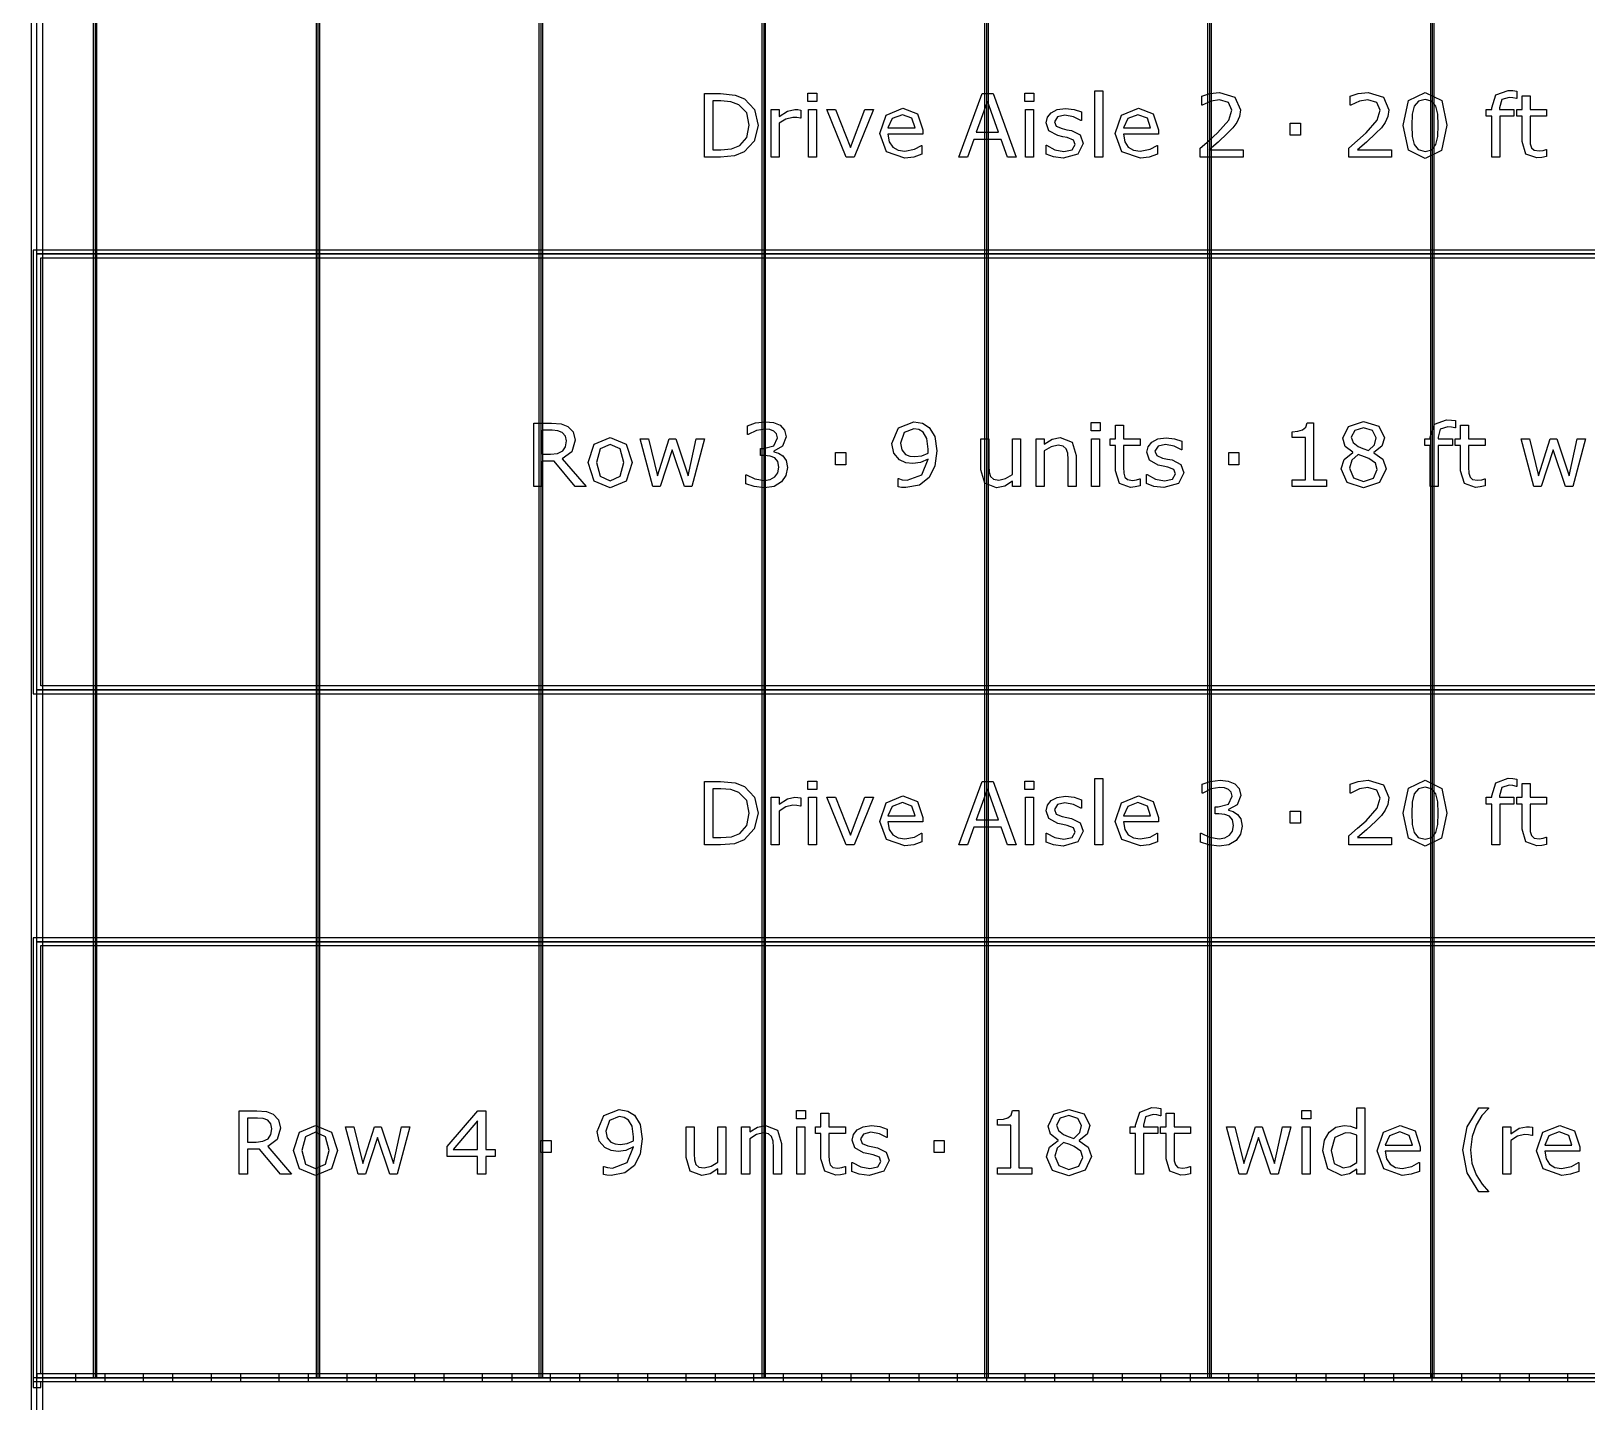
# Model space of a CAD drawing. Extents: x -3 to 198, y 3 to 612.
# Drawn here: x 11.48 to 53.96, y 531.65 to 569.09 of the extents above; entities that cross this region are included whole.
import ezdxf

# ---------------------------------------------------------------- set-up
doc = ezdxf.new("R2010")
doc.units = 0
doc.header["$MEASUREMENT"] = 0
doc.layers.add('Layer 1', color=7, linetype='Continuous')

msp = doc.modelspace()

# ---------------------------------------------------------------- linework, layer by layer
at = {"layer": 'Layer 1', "color": 7}
for points in [[(11.483006, 607.613322), (11.483006, 487.969096), (71.066891, 487.969096), (71.066891, 607.613322), (11.483006, 607.613322)], [(11.800298, 607.29603), (70.749597, 607.29603), (70.749597, 488.28639), (11.800298, 488.28639), (11.800298, 607.29603)], [(13.17644, 600.575518), (13.17644, 532.313104), (13.28186, 532.313104), (13.28186, 600.575518), (13.17644, 600.575518)], [(19.261849, 600.575518), (19.261849, 532.313104), (19.367269, 532.313104), (19.367269, 600.575518), (19.261849, 600.575518)], [(25.347258, 600.575518), (25.347258, 532.313104), (25.452678, 532.313104), (25.452678, 600.575518), (25.347258, 600.575518)], [(31.432667, 600.575518), (31.432667, 532.313104), (31.538087, 532.313104), (31.538087, 600.575518), (31.432667, 600.575518)], [(37.518076, 600.575518), (37.518076, 532.313104), (37.623496, 532.313104), (37.623496, 600.575518), (37.518076, 600.575518)], [(43.603485, 600.575518), (43.603485, 532.313104), (43.708905, 532.313104), (43.708905, 600.575518), (43.603485, 600.575518)], [(49.688894, 600.575518), (49.688894, 532.313104), (49.794314, 532.313104), (49.794314, 600.575518), (49.688894, 600.575518)], [(11.641652, 563.004732), (70.908244, 563.004732), (70.908244, 551.098497), (11.641652, 551.098497), (11.641652, 563.004732)], [(11.747589, 562.898796), (70.802308, 562.898796), (70.802308, 551.204433), (11.747589, 551.204433), (11.747589, 562.898796)], [(11.641652, 544.219339), (70.908244, 544.219339), (70.908244, 532.313104), (11.641652, 532.313104), (11.641652, 544.219339)], [(11.747589, 544.113403), (70.802308, 544.113403), (70.802308, 532.41904), (11.747589, 532.41904), (11.747589, 544.113403)], [(11.641652, 532.313104), (70.908244, 532.313104), (70.908244, 494.213152), (11.641652, 494.213152), (11.641652, 532.313104)]]:
    msp.add_lwpolyline(points, close=True, dxfattribs=at)
for points in [[(13.22915, 600.575518), (13.22915, 532.313104)], [(19.314559, 600.575518), (19.314559, 532.313104)], [(25.399968, 600.575518), (25.399968, 532.313104)], [(31.485377, 600.575518), (31.485377, 532.313104)], [(37.570786, 600.575518), (37.570786, 532.313104)], [(43.656195, 600.575518), (43.656195, 532.313104)], [(49.741604, 600.575518), (49.741604, 532.313104)], [(11.641652, 569.88389), (70.908244, 569.88389), (70.908244, 563.004732), (11.641652, 563.004732), (11.641652, 569.88389)], [(31.333125, 566.514463), (31.229644, 566.086582), (30.956404, 565.788926), (30.691305, 565.683119), (30.307607, 565.650562), (29.870426, 565.650562), (29.870426, 567.38185), (30.302958, 567.38185), (30.705257, 567.344642), (30.95873, 567.244648), (31.234296, 566.950482), (31.333125, 566.514463), (31.333125, 566.514463)], [(31.092442, 566.517955), (31.021518, 566.860958), (30.809902, 567.08071), (30.592473, 567.160939), (30.31691, 567.184196), (30.100645, 567.184196), (30.100645, 565.848232), (30.31691, 565.848232), (30.606427, 565.872653), (30.83432, 565.963344), (31.027331, 566.180773), (31.092442, 566.51796), (31.092442, 566.517955)], [(32.93884, 567.166752), (32.692344, 567.166752), (32.692344, 567.393481), (32.93884, 567.393481), (32.93884, 567.166752)], [(38.38385, 565.650562), (38.138515, 565.650562), (37.968759, 566.13309), (37.219967, 566.13309), (37.050211, 565.650562), (36.816505, 565.650562), (37.446699, 567.38185), (37.753655, 567.38185), (38.38385, 565.650562)], [(37.897832, 566.330752), (37.594363, 567.180698), (37.28973, 566.330752), (37.897832, 566.330752)], [(38.864052, 567.166747), (38.617556, 567.166747), (38.617556, 567.393476), (38.864052, 567.393476), (38.864052, 567.166747)], [(40.744168, 565.650562), (40.525575, 565.650562), (40.525575, 567.459751), (40.744168, 567.459751), (40.744168, 565.650562)], [(44.576486, 565.650562), (43.404465, 565.650562), (43.404465, 565.893571), (43.648639, 566.102859), (43.877693, 566.310985), (44.183488, 566.653988), (44.26604, 566.929551), (44.176511, 567.140003), (43.928853, 567.216743), (43.699796, 567.179537), (43.459115, 567.065589), (43.4475, 567.065589), (43.4475, 567.309762), (43.667255, 567.384176), (43.934679, 567.417894), (44.352096, 567.288831), (44.50325, 566.941179), (44.477664, 566.756307), (44.404412, 566.594689), (44.297441, 566.452839), (44.149777, 566.298195), (43.892817, 566.061002), (43.645157, 565.849386), (44.576494, 565.849386), (44.576486, 565.650562)], [(48.630885, 565.650562), (47.458864, 565.650562), (47.458864, 565.893571), (47.703037, 566.102859), (47.932092, 566.310985), (48.237886, 566.653988), (48.320439, 566.929551), (48.230909, 567.140003), (47.983252, 567.216743), (47.754197, 567.179537), (47.513514, 567.065589), (47.501898, 567.065589), (47.501898, 567.309762), (47.721653, 567.384176), (47.989078, 567.417894), (48.406494, 567.288831), (48.557648, 566.941179), (48.532063, 566.756307), (48.45881, 566.594689), (48.351839, 566.452839), (48.204176, 566.298195), (47.947215, 566.061002), (47.699555, 565.849386), (48.630893, 565.849386), (48.630885, 565.650562)], [(50.142418, 566.516788), (49.995916, 565.831947), (49.543619, 565.614518), (49.087833, 565.835434), (48.94482, 566.514463), (49.090158, 567.195814), (49.543619, 567.41673), (49.998242, 567.192327), (50.142418, 566.516788), (50.142418, 566.516788)], [(49.836624, 565.988913), (49.891271, 566.20983), (49.906378, 566.516788), (49.891271, 566.823744), (49.835462, 567.04466), (49.72384, 567.179537), (49.543619, 567.224884), (49.362234, 567.179537), (49.249451, 567.042335), (49.194804, 566.817931), (49.18086, 566.514463), (49.193639, 566.210991), (49.248286, 565.992401), (49.356419, 565.854037), (49.543617, 565.806367), (49.725001, 565.851711), (49.836621, 565.988913), (49.836624, 565.988913)], [(52.05044, 567.248138), (52.038825, 567.248138), (51.944646, 567.269066), (51.842327, 567.280682), (51.637688, 567.217896), (51.574902, 566.99349), (51.574902, 566.949307), (51.969062, 566.949307), (51.969062, 566.765599), (51.581877, 566.765599), (51.581877, 565.650562), (51.363286, 565.650562), (51.363286, 566.76561), (51.21562, 566.76561), (51.21562, 566.949318), (51.363286, 566.949318), (51.363286, 566.992339), (51.478396, 567.346968), (51.810931, 567.47138), (51.942321, 567.464395), (52.050453, 567.448123), (52.05044, 567.248138)], [(52.863181, 565.66219), (52.728304, 565.635446), (52.599243, 565.624995), (52.296936, 565.731966), (52.193455, 566.074966), (52.193455, 566.765623), (52.045789, 566.765623), (52.045789, 566.949331), (52.193455, 566.949331), (52.193455, 567.322565), (52.412046, 567.322565), (52.412046, 566.949331), (52.863181, 566.949331), (52.863181, 566.765623), (52.412046, 566.765623), (52.412046, 566.173799), (52.416702, 566.013342), (52.449256, 565.906374), (52.519019, 565.837773), (52.656221, 565.816844), (52.767841, 565.831952), (52.851558, 565.858694), (52.863173, 565.858694), (52.863181, 565.66219)], [(32.498169, 566.710966), (32.486554, 566.710966), (32.391209, 566.727238), (32.283076, 566.733058), (32.08774, 566.687711), (31.906355, 566.572602), (31.906355, 565.650562), (31.687764, 565.650562), (31.687764, 566.949318), (31.906355, 566.949318), (31.906355, 566.757469), (32.135412, 566.905135), (32.338887, 566.949318), (32.42144, 566.945825), (32.49818, 566.935374), (32.498169, 566.710966)], [(32.924886, 565.650562), (32.706295, 565.650562), (32.706295, 566.949318), (32.924886, 566.949318), (32.924886, 565.650562)], [(34.480605, 566.949318), (33.955056, 565.650562), (33.735301, 565.650562), (33.213242, 566.949318), (33.450435, 566.949318), (33.852736, 565.915661), (34.251547, 566.949318), (34.480605, 566.949318)], [(35.832846, 566.277267), (34.875929, 566.277267), (34.911973, 566.067979), (35.010803, 565.922638), (35.153818, 565.838921), (35.337528, 565.811018), (35.603789, 565.86334), (35.795638, 565.967985), (35.807253, 565.967985), (35.807253, 565.729627), (35.581685, 565.651724), (35.339841, 565.620331), (34.83522, 565.794739), (34.653835, 566.292382), (34.827081, 566.798164), (35.285191, 566.985362), (35.689818, 566.831883), (35.832833, 566.395863), (35.832846, 566.277267)], [(35.620068, 566.444697), (35.532865, 566.71096), (35.273578, 566.805141), (34.993361, 566.70166), (34.875929, 566.444697), (35.620068, 566.444697)], [(38.8501, 565.650562), (38.631507, 565.650562), (38.631507, 566.949318), (38.8501, 566.949318), (38.8501, 565.650562)], [(40.21048, 566.024958), (40.062814, 565.733115), (39.661677, 565.619169), (39.396575, 565.652888), (39.195426, 565.728463), (39.195426, 565.973798), (39.207041, 565.973798), (39.437258, 565.849386), (39.680267, 565.804041), (39.905834, 565.85055), (39.987225, 565.997052), (39.94304, 566.113323), (39.773283, 566.180763), (39.651199, 566.205184), (39.515161, 566.235415), (39.272153, 566.367966), (39.201226, 566.58423), (39.233783, 566.735384), (39.334938, 566.862119), (39.500046, 566.948162), (39.725613, 566.980716), (39.960481, 566.951649), (40.159307, 566.883048), (40.159307, 566.649342), (40.147692, 566.649342), (39.944217, 566.752825), (39.709347, 566.795844), (39.507036, 566.749336), (39.424481, 566.613298), (39.474479, 566.492375), (39.632607, 566.4261), (39.767484, 566.398194), (39.893057, 566.372609), (40.127925, 566.252851), (40.21048, 566.024958), (40.21048, 566.024958)], [(42.26384, 566.277267), (41.306923, 566.277267), (41.342967, 566.067979), (41.441799, 565.922638), (41.584812, 565.838921), (41.768522, 565.811018), (42.034785, 565.86334), (42.226632, 565.967985), (42.238247, 565.967985), (42.238247, 565.729627), (42.012679, 565.651724), (41.770835, 565.620331), (41.266214, 565.794739), (41.084829, 566.292382), (41.258076, 566.798164), (41.716185, 566.985362), (42.120812, 566.831883), (42.263827, 566.395863), (42.26384, 566.277267)], [(42.051063, 566.444697), (41.963859, 566.71096), (41.704573, 566.805141), (41.424358, 566.70166), (41.306923, 566.444697), (42.051063, 566.444697)], [(46.140344, 566.244712), (45.862452, 566.244712), (45.862452, 566.573761), (46.140344, 566.573761), (46.140344, 566.244712)], [(11.535715, 563.110668), (11.535715, 550.992561), (71.01418, 550.992561), (71.01418, 563.110668), (11.535715, 563.110668)], [(26.63865, 556.65474), (26.339832, 556.65474), (25.760798, 557.343069), (25.4364, 557.343069), (25.4364, 556.65474), (25.206182, 556.65474), (25.206182, 558.386028), (25.691035, 558.386028), (25.952647, 558.3651), (26.141007, 558.293009), (26.28751, 558.143019), (26.340995, 557.915126), (26.246815, 557.601193), (25.987528, 557.41167), (26.63865, 556.65474)], [(26.100312, 557.898849), (26.073569, 558.030236), (25.987528, 558.127904), (25.868931, 558.174412), (25.707313, 558.188356), (25.4364, 558.188356), (25.4364, 557.534907), (25.668944, 557.534907), (25.859629, 557.553507), (25.997993, 557.625596), (26.074732, 557.737218), (26.100312, 557.898836), (26.100312, 557.898849)], [(32.009246, 557.488409), (32.101101, 557.362836), (32.137145, 557.167499), (32.094124, 556.95007), (31.973202, 556.777988), (31.767401, 556.657066), (31.509277, 556.618696), (31.225575, 556.653578), (30.996518, 556.727992), (30.996518, 556.970999), (31.013954, 556.970999), (31.246498, 556.862866), (31.50462, 556.819845), (31.660425, 556.844266), (31.794137, 556.916354), (31.873203, 557.029138), (31.899944, 557.184943), (31.869716, 557.33842), (31.788325, 557.434926), (31.661589, 557.483761), (31.501133, 557.497704), (31.396488, 557.497704), (31.396488, 557.690715), (31.477879, 557.690715), (31.759257, 557.763965), (31.865064, 557.980232), (31.83832, 558.089526), (31.763906, 558.16743), (31.656938, 558.209287), (31.527874, 558.220902), (31.293007, 558.181371), (31.058136, 558.069748), (31.046521, 558.069748), (31.046521, 558.312757), (31.266276, 558.387171), (31.5337, 558.422054), (31.756942, 558.398797), (31.93135, 558.324383), (32.058085, 558.189507), (32.101107, 558.004635), (31.998787, 557.752326), (31.759268, 557.617449), (31.759268, 557.601177), (31.887165, 557.561643), (32.009251, 557.488393), (32.009246, 557.488409)], [(36.213637, 557.624447), (36.161313, 557.212846), (36.005508, 556.897749), (35.740409, 556.69311), (35.366013, 556.621022), (35.252068, 556.628007), (35.156725, 556.647771), (35.156725, 556.869851), (35.168341, 556.869851), (35.263683, 556.836133), (35.400885, 556.821025), (35.803186, 556.974504), (35.972943, 557.400057), (35.769465, 557.30704), (35.561339, 557.279135), (35.367167, 557.300063), (35.19392, 557.381454), (35.03928, 557.561675), (34.98812, 557.823287), (35.162528, 558.254658), (35.588083, 558.420924), (35.820625, 558.381393), (36.007823, 558.265122), (36.160141, 558.0163), (36.213626, 557.624463), (36.213637, 557.624447)], [(35.978766, 557.674443), (35.941561, 557.96396), (35.839241, 558.133717), (35.721806, 558.208131), (35.585768, 558.231387), (35.320669, 558.126745), (35.224162, 557.832576), (35.255555, 557.652355), (35.361362, 557.530269), (35.476471, 557.481435), (35.615999, 557.46982), (35.799707, 557.494241), (35.974115, 557.565167), (35.976496, 557.612837), (35.978877, 557.674461), (35.978766, 557.674443)], [(40.671498, 558.170925), (40.425002, 558.170925), (40.425002, 558.397654), (40.671498, 558.397654), (40.671498, 558.170925)], [(41.764453, 556.666355), (41.629577, 556.639611), (41.500516, 556.62916), (41.198208, 556.736131), (41.094727, 557.079131), (41.094727, 557.769788), (40.947061, 557.769788), (40.947061, 557.953496), (41.094727, 557.953496), (41.094727, 558.32673), (41.313318, 558.32673), (41.313318, 557.953496), (41.764453, 557.953496), (41.764453, 557.769788), (41.313318, 557.769788), (41.313318, 557.177963), (41.317974, 557.017507), (41.350529, 556.910539), (41.420294, 556.841938), (41.557494, 556.821009), (41.669116, 556.836117), (41.75283, 556.862858), (41.764445, 556.862858), (41.764453, 556.666355)], [(46.854834, 556.65474), (45.917681, 556.65474), (45.917681, 556.831474), (46.278125, 556.831474), (46.278125, 557.991866), (45.917681, 557.991866), (45.917681, 558.149996), (46.074648, 558.161612), (46.201386, 558.197656), (46.285102, 558.270908), (46.321146, 558.391831), (46.501367, 558.391831), (46.501367, 556.831463), (46.854834, 556.831463), (46.854834, 556.65474)], [(48.480313, 557.137268), (48.304744, 556.764037), (47.865234, 556.615209), (47.416425, 556.760547), (47.250158, 557.132617), (47.333872, 557.393067), (47.569904, 557.5791), (47.569904, 557.586085), (47.362942, 557.748865), (47.296667, 557.969781), (47.45712, 558.295342), (47.865234, 558.425568), (48.279164, 558.301158), (48.433805, 557.984897), (48.360552, 557.753516), (48.145451, 557.576783), (48.145451, 557.569798), (48.394271, 557.397716), (48.480313, 557.137265), (48.480313, 557.137268)], [(48.20475, 557.982563), (48.108243, 558.180228), (47.864073, 558.254642), (47.62339, 558.184876), (47.530373, 557.996517), (47.576881, 557.851176), (47.719896, 557.743044), (47.843144, 557.688397), (48.001272, 557.632586), (48.160564, 557.791878), (48.20475, 557.982563), (48.20475, 557.982563)], [(50.373219, 558.252316), (50.361578, 558.252316), (50.267397, 558.273244), (50.16508, 558.28486), (49.960441, 558.222074), (49.897652, 557.997668), (49.897652, 557.953485), (50.291815, 557.953485), (50.291815, 557.769777), (49.904629, 557.769777), (49.904629, 556.65474), (49.686039, 556.65474), (49.686039, 557.769788), (49.538373, 557.769788), (49.538373, 557.953496), (49.686039, 557.953496), (49.686039, 557.996517), (49.801148, 558.351146), (50.133684, 558.475558), (50.265074, 558.468573), (50.373206, 558.452301), (50.373219, 558.252316)], [(51.185957, 556.666368), (51.051083, 556.639624), (50.922023, 556.629173), (50.619715, 556.736144), (50.516232, 557.079144), (50.516232, 557.769801), (50.368568, 557.769801), (50.368568, 557.953509), (50.516232, 557.953509), (50.516232, 558.326743), (50.734825, 558.326743), (50.734825, 557.953509), (51.185957, 557.953509), (51.185957, 557.769801), (50.734825, 557.769801), (50.734825, 557.177977), (50.739481, 557.01752), (50.772038, 556.910552), (50.841801, 556.841951), (50.979003, 556.821022), (51.090623, 556.83613), (51.174339, 556.862872), (51.185955, 556.862872), (51.185957, 556.666368)], [(27.893224, 557.303537), (27.730444, 556.802406), (27.294425, 556.618696), (26.856079, 556.802406), (26.694461, 557.303537), (26.856079, 557.804668), (27.294425, 557.98954), (27.730444, 557.804668), (27.893224, 557.303537), (27.893224, 557.303537)], [(27.667656, 557.303537), (27.568826, 557.677933), (27.294425, 557.801181), (27.017697, 557.677933), (26.920029, 557.303537), (27.018859, 556.932629), (27.294425, 556.807055), (27.567662, 556.931467), (27.667656, 557.303537), (27.667656, 557.303537)], [(29.865192, 557.953496), (29.526844, 556.65474), (29.32453, 556.65474), (28.99083, 557.65584), (28.659456, 556.65474), (28.458304, 556.65474), (28.116465, 557.953496), (28.344359, 557.953496), (28.582716, 556.947745), (28.907114, 557.953496), (29.087334, 557.953496), (29.419873, 556.947745), (29.64544, 557.953496), (29.865192, 557.953496)], [(38.499538, 556.65474), (38.280948, 556.65474), (38.280948, 556.798917), (38.069334, 556.665204), (37.846093, 556.618696), (37.527508, 556.743105), (37.41356, 557.110527), (37.41356, 557.953496), (37.632151, 557.953496), (37.632151, 557.214008), (37.641464, 557.044251), (37.680995, 556.92449), (37.762386, 556.850076), (37.907727, 556.826819), (38.092599, 556.871002), (38.280959, 556.983786), (38.280959, 557.953493), (38.499549, 557.953493), (38.499538, 556.65474)], [(40.015723, 556.65474), (39.797133, 556.65474), (39.797133, 557.394228), (39.786682, 557.561659), (39.748312, 557.684907), (39.664595, 557.756998), (39.522744, 557.781419), (39.335547, 557.737236), (39.148349, 557.624453), (39.148349, 556.65474), (38.929758, 556.65474), (38.929758, 557.953496), (39.148349, 557.953496), (39.148349, 557.809319), (39.359965, 557.94187), (39.584368, 557.98954), (39.905279, 557.862805), (40.015737, 557.497712), (40.015723, 556.65474)], [(40.657544, 556.65474), (40.438953, 556.65474), (40.438953, 557.953496), (40.657544, 557.953496), (40.657544, 556.65474)], [(42.956238, 557.029122), (42.808574, 556.737279), (42.407435, 556.623334), (42.142336, 556.657052), (41.941187, 556.732628), (41.941187, 556.977963), (41.952802, 556.977963), (42.183021, 556.85355), (42.42603, 556.808206), (42.651595, 556.854714), (42.732986, 557.001217), (42.688803, 557.117488), (42.519046, 557.184927), (42.39696, 557.209348), (42.260922, 557.23958), (42.017916, 557.37213), (41.946989, 557.588395), (41.979546, 557.739549), (42.080701, 557.866284), (42.245806, 557.952326), (42.471374, 557.984881), (42.706244, 557.955814), (42.905068, 557.887213), (42.905068, 557.653506), (42.893452, 557.653506), (42.689975, 557.75699), (42.455107, 557.800009), (42.252794, 557.7535), (42.170241, 557.617462), (42.220237, 557.49654), (42.378368, 557.430265), (42.513244, 557.402359), (42.638818, 557.376774), (42.873685, 557.257016), (42.956238, 557.029122), (42.956238, 557.029122)], [(53.920671, 557.953496), (53.58232, 556.65474), (53.380007, 556.65474), (53.046307, 557.65584), (52.714932, 556.65474), (52.513783, 556.65474), (52.171944, 557.953496), (52.399835, 557.953496), (52.638193, 556.947745), (52.962592, 557.953496), (53.142813, 557.953496), (53.475352, 556.947745), (53.700919, 557.953496), (53.920671, 557.953496)], [(33.725419, 557.24889), (33.44753, 557.24889), (33.44753, 557.577939), (33.725419, 557.577939), (33.725419, 557.24889)], [(44.46312, 557.248877), (44.185231, 557.248877), (44.185231, 557.577926), (44.46312, 557.577926), (44.46312, 557.248877)], [(48.240794, 557.115175), (48.193121, 557.286096), (48.009411, 557.416321), (47.889653, 557.463991), (47.716406, 557.525615), (47.547814, 557.370974), (47.485026, 557.150058), (47.593158, 556.890772), (47.86756, 556.788452), (48.138474, 556.875656), (48.240794, 557.115175), (48.240794, 557.115175)], [(11.641652, 551.098497), (70.908244, 551.098497), (70.908244, 544.219339), (11.641652, 544.219339), (11.641652, 551.098497)], [(31.333125, 547.72907), (31.229644, 547.301189), (30.956404, 547.003533), (30.691305, 546.897726), (30.307607, 546.865169), (29.870426, 546.865169), (29.870426, 548.596457), (30.302958, 548.596457), (30.705257, 548.559249), (30.95873, 548.459255), (31.234296, 548.165089), (31.333125, 547.72907), (31.333125, 547.72907)], [(32.93884, 548.381359), (32.692344, 548.381359), (32.692344, 548.608088), (32.93884, 548.608088), (32.93884, 548.381359)], [(38.38385, 546.865169), (38.138515, 546.865169), (37.968759, 547.347697), (37.219967, 547.347697), (37.050211, 546.865169), (36.816505, 546.865169), (37.446699, 548.596457), (37.753655, 548.596457), (38.38385, 546.865169)], [(38.864052, 548.381354), (38.617556, 548.381354), (38.617556, 548.608083), (38.864052, 548.608083), (38.864052, 548.381354)], [(40.744168, 546.865169), (40.525575, 546.865169), (40.525575, 548.674358), (40.744168, 548.674358), (40.744168, 546.865169)], [(44.424171, 547.698838), (44.516026, 547.573265), (44.55207, 547.377928), (44.509049, 547.160499), (44.388127, 546.988417), (44.182326, 546.867495), (43.924202, 546.829125), (43.640497, 546.864007), (43.411442, 546.938421), (43.411442, 547.181428), (43.428879, 547.181428), (43.661423, 547.073295), (43.919545, 547.030274), (44.07535, 547.054695), (44.209062, 547.126783), (44.288128, 547.239567), (44.314869, 547.395372), (44.284638, 547.548849), (44.203249, 547.645355), (44.076512, 547.69419), (43.916058, 547.708133), (43.811413, 547.708133), (43.811413, 547.901144), (43.892804, 547.901144), (44.17418, 547.974394), (44.279989, 548.190661), (44.253245, 548.299955), (44.178831, 548.377859), (44.07186, 548.419716), (43.942799, 548.431331), (43.707932, 548.3918), (43.473061, 548.280177), (43.461446, 548.280177), (43.461446, 548.523186), (43.681198, 548.5976), (43.948623, 548.632483), (44.171865, 548.609226), (44.346272, 548.534812), (44.47301, 548.399936), (44.516032, 548.215064), (44.413712, 547.962755), (44.17419, 547.827878), (44.17419, 547.811606), (44.30209, 547.772072), (44.424176, 547.698822), (44.424171, 547.698838)], [(48.630885, 546.865169), (47.458864, 546.865169), (47.458864, 547.108178), (47.703037, 547.317466), (47.932092, 547.525592), (48.237886, 547.868595), (48.320439, 548.144158), (48.230909, 548.35461), (47.983252, 548.43135), (47.754197, 548.394144), (47.513514, 548.280196), (47.501898, 548.280196), (47.501898, 548.524369), (47.721653, 548.598783), (47.989078, 548.632501), (48.406494, 548.503438), (48.557648, 548.155786), (48.532063, 547.970914), (48.45881, 547.809296), (48.351839, 547.667446), (48.204176, 547.512802), (47.947215, 547.275609), (47.699555, 547.063993), (48.630893, 547.063993), (48.630885, 546.865169)], [(50.142418, 547.731395), (49.995916, 547.046554), (49.543619, 546.829125), (49.087833, 547.050041), (48.94482, 547.72907), (49.090158, 548.410421), (49.543619, 548.631337), (49.998242, 548.406934), (50.142418, 547.731395), (50.142418, 547.731395)], [(49.836624, 547.20352), (49.891271, 547.424437), (49.906378, 547.731395), (49.891271, 548.038351), (49.835462, 548.259267), (49.72384, 548.394144), (49.543619, 548.439491), (49.362234, 548.394144), (49.249451, 548.256942), (49.194804, 548.032538), (49.18086, 547.72907), (49.193639, 547.425598), (49.248286, 547.207008), (49.356419, 547.068644), (49.543617, 547.020974), (49.725001, 547.066318), (49.836621, 547.20352), (49.836624, 547.20352)], [(52.05044, 548.462745), (52.038825, 548.462745), (51.944646, 548.483673), (51.842327, 548.495289), (51.637688, 548.432503), (51.574902, 548.208097), (51.574902, 548.163914), (51.969062, 548.163914), (51.969062, 547.980206), (51.581877, 547.980206), (51.581877, 546.865169), (51.363286, 546.865169), (51.363286, 547.980217), (51.21562, 547.980217), (51.21562, 548.163925), (51.363286, 548.163925), (51.363286, 548.206946), (51.478396, 548.561575), (51.810931, 548.685987), (51.942321, 548.679002), (52.050453, 548.66273), (52.05044, 548.462745)], [(52.863181, 546.876797), (52.728304, 546.850053), (52.599243, 546.839576), (52.296936, 546.946547), (52.193455, 547.289547), (52.193455, 547.980204), (52.045789, 547.980204), (52.045789, 548.163912), (52.193455, 548.163912), (52.193455, 548.537146), (52.412046, 548.537146), (52.412046, 548.163912), (52.863181, 548.163912), (52.863181, 547.980204), (52.412046, 547.980204), (52.412046, 547.388379), (52.416702, 547.227923), (52.449256, 547.120955), (52.519019, 547.052354), (52.656221, 547.031425), (52.767841, 547.046533), (52.851558, 547.073274), (52.863173, 547.073274), (52.863181, 546.876797)], [(31.092442, 547.732562), (31.021518, 548.075565), (30.809902, 548.295317), (30.592473, 548.375546), (30.31691, 548.398803), (30.100645, 548.398803), (30.100645, 547.062839), (30.31691, 547.062839), (30.606427, 547.08726), (30.83432, 547.177951), (31.027331, 547.39538), (31.092442, 547.732567), (31.092442, 547.732562)], [(32.498169, 547.925573), (32.486554, 547.925573), (32.391209, 547.941845), (32.283076, 547.947665), (32.08774, 547.902318), (31.906355, 547.787209), (31.906355, 546.865169), (31.687764, 546.865169), (31.687764, 548.163925), (31.906355, 548.163925), (31.906355, 547.972076), (32.135412, 548.119742), (32.338887, 548.163925), (32.42144, 548.160432), (32.49818, 548.149981), (32.498169, 547.925573)], [(32.924886, 546.865169), (32.706295, 546.865169), (32.706295, 548.163925), (32.924886, 548.163925), (32.924886, 546.865169)], [(34.480605, 548.163925), (33.955056, 546.865169), (33.735301, 546.865169), (33.213242, 548.163925), (33.450435, 548.163925), (33.852736, 547.130268), (34.251547, 548.163925), (34.480605, 548.163925)], [(35.832846, 547.491874), (34.875929, 547.491874), (34.911973, 547.282586), (35.010803, 547.137245), (35.153818, 547.053528), (35.337528, 547.025625), (35.603789, 547.077947), (35.795638, 547.182592), (35.807253, 547.182592), (35.807253, 546.944234), (35.581685, 546.866331), (35.339841, 546.834938), (34.83522, 547.009346), (34.653835, 547.506989), (34.827081, 548.012771), (35.285191, 548.199969), (35.689818, 548.04649), (35.832833, 547.61047), (35.832846, 547.491874)], [(35.620068, 547.659304), (35.532865, 547.925567), (35.273578, 548.019748), (34.993361, 547.916267), (34.875929, 547.659304), (35.620068, 547.659304)], [(37.897832, 547.545359), (37.594363, 548.395305), (37.28973, 547.545359), (37.897832, 547.545359)], [(38.8501, 546.865169), (38.631507, 546.865169), (38.631507, 548.163925), (38.8501, 548.163925), (38.8501, 546.865169)], [(40.21048, 547.239565), (40.062814, 546.947722), (39.661677, 546.833776), (39.396575, 546.867495), (39.195426, 546.94307), (39.195426, 547.188405), (39.207041, 547.188405), (39.437258, 547.063993), (39.680267, 547.018648), (39.905834, 547.065157), (39.987225, 547.211659), (39.94304, 547.32793), (39.773283, 547.39537), (39.651199, 547.419791), (39.515161, 547.450022), (39.272153, 547.582573), (39.201226, 547.798837), (39.233783, 547.949991), (39.334938, 548.076726), (39.500046, 548.162769), (39.725613, 548.195323), (39.960481, 548.166256), (40.159307, 548.097655), (40.159307, 547.863949), (40.147692, 547.863949), (39.944217, 547.967432), (39.709347, 548.010451), (39.507036, 547.963943), (39.424481, 547.827905), (39.474479, 547.706982), (39.632607, 547.640707), (39.767484, 547.612801), (39.893057, 547.587216), (40.127925, 547.467458), (40.21048, 547.239565), (40.21048, 547.239565)], [(42.26384, 547.491874), (41.306923, 547.491874), (41.342967, 547.282586), (41.441799, 547.137245), (41.584812, 547.053528), (41.768522, 547.025625), (42.034785, 547.077947), (42.226632, 547.182592), (42.238247, 547.182592), (42.238247, 546.944234), (42.012679, 546.866331), (41.770835, 546.834938), (41.266214, 547.009346), (41.084829, 547.506989), (41.258076, 548.012771), (41.716185, 548.199969), (42.120812, 548.04649), (42.263827, 547.61047), (42.26384, 547.491874)], [(42.051063, 547.659304), (41.963859, 547.925567), (41.704573, 548.019748), (41.424358, 547.916267), (41.306923, 547.659304), (42.051063, 547.659304)], [(46.140344, 547.459319), (45.862452, 547.459319), (45.862452, 547.788368), (46.140344, 547.788368), (46.140344, 547.459319)], [(11.535715, 544.325275), (11.535715, 532.207168), (71.01418, 532.207168), (71.01418, 544.325275), (11.535715, 544.325275)], [(18.593222, 537.869347), (18.294403, 537.869347), (17.715369, 538.557676), (17.390971, 538.557676), (17.390971, 537.869347), (17.160753, 537.869347), (17.160753, 539.600635), (17.645606, 539.600635), (17.907218, 539.579707), (18.095578, 539.507616), (18.242081, 539.357626), (18.295566, 539.129733), (18.201386, 538.8158), (17.942099, 538.626277), (18.593222, 537.869347)], [(24.155666, 538.356526), (23.898705, 538.356526), (23.898705, 537.869347), (23.675463, 537.869347), (23.675463, 538.356526), (22.846445, 538.356526), (22.846445, 538.623951), (23.684765, 539.600635), (23.898705, 539.600635), (23.898705, 538.54256), (24.155666, 538.54256), (24.155666, 538.356526)], [(28.168207, 538.839054), (28.115883, 538.427453), (27.960081, 538.112356), (27.694979, 537.907717), (27.320584, 537.835629), (27.206639, 537.842614), (27.111296, 537.862378), (27.111296, 538.084458), (27.122911, 538.084458), (27.218254, 538.05074), (27.355456, 538.035632), (27.757757, 538.189111), (27.927514, 538.614664), (27.724039, 538.521647), (27.51591, 538.493742), (27.321738, 538.51467), (27.148491, 538.596061), (26.99385, 538.776282), (26.942691, 539.037894), (27.117098, 539.469265), (27.542654, 539.635531), (27.775196, 539.596), (27.962394, 539.479729), (28.114711, 539.230907), (28.168197, 538.83907), (28.168207, 538.839054)], [(32.626068, 539.385532), (32.379572, 539.385532), (32.379572, 539.612261), (32.626068, 539.612261), (32.626068, 539.385532)], [(33.719024, 537.880962), (33.584147, 537.854218), (33.455086, 537.843741), (33.152779, 537.950712), (33.049298, 538.293712), (33.049298, 538.984369), (32.901632, 538.984369), (32.901632, 539.168076), (33.049298, 539.168076), (33.049298, 539.54131), (33.267889, 539.54131), (33.267889, 539.168076), (33.719024, 539.168076), (33.719024, 538.984369), (33.267889, 538.984369), (33.267889, 538.392544), (33.272545, 538.232088), (33.305102, 538.125119), (33.374865, 538.056518), (33.512064, 538.03559), (33.623687, 538.050697), (33.707401, 538.077439), (33.719016, 538.077439), (33.719024, 537.880962)], [(38.809405, 537.869347), (37.872252, 537.869347), (37.872252, 538.046081), (38.232696, 538.046081), (38.232696, 539.206473), (37.872252, 539.206473), (37.872252, 539.364603), (38.029221, 539.376219), (38.155956, 539.412263), (38.239673, 539.485515), (38.275717, 539.606438), (38.455938, 539.606438), (38.455938, 538.04607), (38.809405, 538.04607), (38.809405, 537.869347)], [(40.434884, 538.351875), (40.259314, 537.978644), (39.819805, 537.829816), (39.370998, 537.975154), (39.204729, 538.347224), (39.288443, 538.607674), (39.524475, 538.793707), (39.524475, 538.800692), (39.317513, 538.963472), (39.251237, 539.184388), (39.411691, 539.509949), (39.819805, 539.640175), (40.233735, 539.515765), (40.388375, 539.199504), (40.315123, 538.968123), (40.100022, 538.79139), (40.100022, 538.784405), (40.348844, 538.612323), (40.434884, 538.351872), (40.434884, 538.351875)], [(42.32779, 539.466923), (42.316175, 539.466923), (42.221996, 539.487851), (42.119677, 539.499467), (41.915038, 539.436681), (41.85225, 539.212275), (41.85225, 539.168092), (42.246412, 539.168092), (42.246412, 538.984384), (41.859227, 538.984384), (41.859227, 537.869347), (41.640636, 537.869347), (41.640636, 538.984395), (41.49297, 538.984395), (41.49297, 539.168103), (41.640636, 539.168103), (41.640636, 539.211124), (41.755746, 539.565753), (42.088281, 539.690165), (42.219671, 539.68318), (42.327803, 539.666908), (42.32779, 539.466923)], [(43.140531, 537.880975), (43.005654, 537.854231), (42.876593, 537.843754), (42.574286, 537.950725), (42.470805, 538.293725), (42.470805, 538.984382), (42.323139, 538.984382), (42.323139, 539.16809), (42.470805, 539.16809), (42.470805, 539.541324), (42.689395, 539.541324), (42.689395, 539.16809), (43.140531, 539.16809), (43.140531, 538.984382), (42.689395, 538.984382), (42.689395, 538.392557), (42.694052, 538.232101), (42.726606, 538.125133), (42.796369, 538.056532), (42.933571, 538.035603), (43.045191, 538.050711), (43.128908, 538.077452), (43.140523, 538.077452), (43.140531, 537.880975)], [(46.42521, 539.385532), (46.178713, 539.385532), (46.178713, 539.612261), (46.42521, 539.612261), (46.42521, 539.385532)], [(47.897209, 537.869347), (47.678619, 537.869347), (47.678619, 538.005385), (47.482121, 537.87865), (47.26004, 537.833303), (46.890296, 538.012362), (46.754258, 538.508841), (46.800767, 538.80301), (46.928666, 539.022765), (47.112374, 539.157639), (47.330967, 539.204147), (47.512349, 539.182054), (47.678619, 539.115779), (47.678619, 539.678534), (47.897209, 539.678534), (47.897209, 537.869347)], [(51.278395, 537.390306), (51.012132, 537.390306), (50.692386, 537.905391), (50.578438, 538.534421), (50.692386, 539.163452), (51.012132, 539.678536), (51.278395, 539.678536), (51.278395, 539.666921), (51.098174, 539.470421), (50.940043, 539.212296), (50.826098, 538.897202), (50.783077, 538.534432), (50.824934, 538.170501), (50.940043, 537.856568), (51.099335, 537.598443), (51.278395, 537.401945), (51.278395, 537.390306)], [(18.054883, 539.113456), (18.02814, 539.244843), (17.942099, 539.342511), (17.823502, 539.389019), (17.661884, 539.402963), (17.390971, 539.402963), (17.390971, 538.749514), (17.623515, 538.749514), (17.8142, 538.768114), (17.952564, 538.840203), (18.029303, 538.951825), (18.054883, 539.113443), (18.054883, 539.113456)], [(19.847795, 538.518144), (19.685014, 538.017013), (19.248995, 537.833303), (18.81065, 538.017013), (18.649032, 538.518144), (18.81065, 539.019275), (19.248995, 539.204147), (19.685014, 539.019275), (19.847795, 538.518144), (19.847795, 538.518144)], [(21.819765, 539.168103), (21.481414, 537.869347), (21.279101, 537.869347), (20.9454, 538.870447), (20.614026, 537.869347), (20.412876, 537.869347), (20.071036, 539.168103), (20.298929, 539.168103), (20.537286, 538.162352), (20.861685, 539.168103), (21.041906, 539.168103), (21.374443, 538.162352), (21.600011, 539.168103), (21.819765, 539.168103)], [(23.675463, 538.54256), (23.675463, 539.323908), (23.004575, 538.54256), (23.675463, 538.54256)], [(27.933337, 538.88905), (27.896131, 539.178567), (27.793812, 539.348324), (27.676377, 539.422738), (27.540339, 539.445994), (27.27524, 539.341352), (27.178733, 539.047183), (27.210126, 538.866962), (27.315935, 538.744876), (27.431042, 538.696042), (27.57057, 538.684427), (27.754278, 538.708848), (27.928686, 538.779774), (27.931067, 538.827444), (27.933448, 538.889068), (27.933337, 538.88905)], [(30.454109, 537.869347), (30.235519, 537.869347), (30.235519, 538.013524), (30.023905, 537.879811), (29.800663, 537.833303), (29.482079, 537.957712), (29.368131, 538.325134), (29.368131, 539.168103), (29.586721, 539.168103), (29.586721, 538.428615), (29.596035, 538.258858), (29.635566, 538.139097), (29.716957, 538.064683), (29.862298, 538.041426), (30.04717, 538.085609), (30.235529, 538.198393), (30.235529, 539.1681), (30.45412, 539.1681), (30.454109, 537.869347)], [(31.970294, 537.869347), (31.751704, 537.869347), (31.751704, 538.608835), (31.741226, 538.776266), (31.702856, 538.899514), (31.619142, 538.971605), (31.477289, 538.996026), (31.290091, 538.951843), (31.102893, 538.83906), (31.102893, 537.869347), (30.884303, 537.869347), (30.884303, 539.168103), (31.102893, 539.168103), (31.102893, 539.023926), (31.314509, 539.156477), (31.538913, 539.204147), (31.859823, 539.077412), (31.970281, 538.712319), (31.970294, 537.869347)], [(32.612114, 537.869347), (32.393524, 537.869347), (32.393524, 539.168103), (32.612114, 539.168103), (32.612114, 537.869347)], [(34.910809, 538.243729), (34.763145, 537.951886), (34.362005, 537.837941), (34.096906, 537.871659), (33.895757, 537.947235), (33.895757, 538.19257), (33.907372, 538.19257), (34.137591, 538.068157), (34.3806, 538.022813), (34.606168, 538.069321), (34.687556, 538.215824), (34.643374, 538.332095), (34.473617, 538.399534), (34.351531, 538.423955), (34.215493, 538.454187), (33.972486, 538.586737), (33.90156, 538.803002), (33.934116, 538.954156), (34.035272, 539.080891), (34.200377, 539.166933), (34.425945, 539.199488), (34.660815, 539.170421), (34.859638, 539.10182), (34.859638, 538.868113), (34.848023, 538.868113), (34.644548, 538.971597), (34.409678, 539.014616), (34.207365, 538.968107), (34.124812, 538.832069), (34.174808, 538.711147), (34.332938, 538.644872), (34.467815, 538.616966), (34.593389, 538.591381), (34.828256, 538.471623), (34.910809, 538.243729), (34.910809, 538.243729)], [(40.159321, 539.19717), (40.062814, 539.394835), (39.818643, 539.469249), (39.57796, 539.399483), (39.484943, 539.211124), (39.531452, 539.065783), (39.674467, 538.957651), (39.797715, 538.903004), (39.955843, 538.847193), (40.115138, 539.006485), (40.159321, 539.19717), (40.159321, 539.19717)], [(45.875242, 539.168103), (45.536891, 537.869347), (45.33458, 537.869347), (45.00088, 538.870447), (44.669503, 537.869347), (44.468354, 537.869347), (44.126515, 539.168103), (44.354408, 539.168103), (44.592763, 538.162352), (44.917163, 539.168103), (45.097384, 539.168103), (45.429922, 538.162352), (45.65549, 539.168103), (45.875242, 539.168103)], [(46.411255, 537.869347), (46.192665, 537.869347), (46.192665, 539.168103), (46.411255, 539.168103), (46.411255, 537.869347)], [(49.414558, 538.496052), (48.457641, 538.496052), (48.493685, 538.286764), (48.592515, 538.141423), (48.73553, 538.057706), (48.91924, 538.029803), (49.185501, 538.082125), (49.37735, 538.18677), (49.388965, 538.18677), (49.388965, 537.948412), (49.163398, 537.870509), (48.92155, 537.839116), (48.416932, 538.013524), (48.235547, 538.511167), (48.408794, 539.016949), (48.866903, 539.204147), (49.27153, 539.050668), (49.414545, 538.614648), (49.414558, 538.496052)], [(52.474831, 538.929745), (52.463216, 538.929745), (52.367873, 538.946017), (52.259738, 538.951838), (52.064402, 538.906491), (51.88302, 538.791382), (51.88302, 537.869347), (51.664427, 537.869347), (51.664427, 539.168103), (51.88302, 539.168103), (51.88302, 538.976254), (52.112075, 539.12392), (52.315549, 539.168103), (52.398102, 539.16461), (52.474842, 539.154133), (52.474831, 538.929745)], [(53.767774, 538.496052), (52.810857, 538.496052), (52.846901, 538.286764), (52.945733, 538.141423), (53.088746, 538.057706), (53.272456, 538.029803), (53.538719, 538.082125), (53.730568, 538.18677), (53.742184, 538.18677), (53.742184, 537.948412), (53.516616, 537.870509), (53.274771, 537.839116), (52.770151, 538.013524), (52.588768, 538.511167), (52.762012, 539.016949), (53.220124, 539.204147), (53.624748, 539.050668), (53.767764, 538.614648), (53.767774, 538.496052)], [(19.622227, 538.518144), (19.523396, 538.89254), (19.248995, 539.015788), (18.972268, 538.89254), (18.874599, 538.518144), (18.97343, 538.147236), (19.248995, 538.021662), (19.522233, 538.146074), (19.622227, 538.518144), (19.622227, 538.518144)], [(25.679989, 538.463497), (25.4021, 538.463497), (25.4021, 538.792546), (25.679989, 538.792546), (25.679989, 538.463497)], [(36.417694, 538.463484), (36.139802, 538.463484), (36.139802, 538.792533), (36.417694, 538.792533), (36.417694, 538.463484)], [(40.195365, 538.329782), (40.147692, 538.500703), (39.963984, 538.630928), (39.844223, 538.678598), (39.670977, 538.740222), (39.502385, 538.585581), (39.439597, 538.364665), (39.547729, 538.105379), (39.822131, 538.003059), (40.093045, 538.090263), (40.195365, 538.329782), (40.195365, 538.329782)], [(47.678619, 538.189096), (47.678619, 538.934397), (47.520488, 538.989044), (47.368173, 539.004151), (47.082145, 538.876252), (46.979826, 538.513485), (47.058891, 538.161182), (47.312362, 538.041421), (47.500724, 538.082117), (47.678619, 538.189088), (47.678619, 538.189096)], [(49.201781, 538.663482), (49.114577, 538.929745), (48.855291, 539.023926), (48.575073, 538.920445), (48.457641, 538.663482), (49.201781, 538.663482)], [(53.554996, 538.663482), (53.467793, 538.929745), (53.208506, 539.023926), (52.928292, 538.920445), (52.810857, 538.663482), (53.554996, 538.663482)], [(11.641652, 532.41904), (11.641652, 532.313104), (11.535715, 532.313104), (11.535715, 532.048521), (11.747589, 532.048521), (11.747589, 532.207168), (12.699984, 532.207168), (12.699984, 532.41904), (11.641652, 532.41904)], [(13.493733, 532.41904), (13.493733, 532.207168), (14.552065, 532.207168), (14.552065, 532.41904), (13.493733, 532.41904)], [(15.345814, 532.41904), (15.345814, 532.207168), (16.404146, 532.207168), (16.404146, 532.41904), (15.345814, 532.41904)], [(17.197895, 532.41904), (17.197895, 532.207168), (18.256227, 532.207168), (18.256227, 532.41904), (17.197895, 532.41904)], [(19.049976, 532.41904), (19.049976, 532.207168), (20.108308, 532.207168), (20.108308, 532.41904), (19.049976, 532.41904)], [(20.902057, 532.41904), (20.902057, 532.207168), (21.960389, 532.207168), (21.960389, 532.41904), (20.902057, 532.41904)], [(22.754138, 532.41904), (22.754138, 532.207168), (23.81247, 532.207168), (23.81247, 532.41904), (22.754138, 532.41904)], [(24.606219, 532.41904), (24.606219, 532.207168), (25.664551, 532.207168), (25.664551, 532.41904), (24.606219, 532.41904)], [(26.4583, 532.41904), (26.4583, 532.207168), (27.516632, 532.207168), (27.516632, 532.41904), (26.4583, 532.41904)], [(28.310381, 532.41904), (28.310381, 532.207168), (29.368713, 532.207168), (29.368713, 532.41904), (28.310381, 532.41904)], [(30.162462, 532.41904), (30.162462, 532.207168), (31.220794, 532.207168), (31.220794, 532.41904), (30.162462, 532.41904)], [(32.014543, 532.41904), (32.014543, 532.207168), (33.072875, 532.207168), (33.072875, 532.41904), (32.014543, 532.41904)], [(33.866624, 532.41904), (33.866624, 532.207168), (34.924956, 532.207168), (34.924956, 532.41904), (33.866624, 532.41904)], [(35.718705, 532.41904), (35.718705, 532.207168), (36.777037, 532.207168), (36.777037, 532.41904), (35.718705, 532.41904)], [(37.570786, 532.41904), (37.570786, 532.207168), (38.629118, 532.207168), (38.629118, 532.41904), (37.570786, 532.41904)], [(39.422867, 532.41904), (39.422867, 532.207168), (40.481199, 532.207168), (40.481199, 532.41904), (39.422867, 532.41904)], [(41.274948, 532.41904), (41.274948, 532.207168), (42.33328, 532.207168), (42.33328, 532.41904), (41.274948, 532.41904)], [(43.127029, 532.41904), (43.127029, 532.207168), (44.185361, 532.207168), (44.185361, 532.41904), (43.127029, 532.41904)], [(44.97911, 532.41904), (44.97911, 532.207168), (46.037442, 532.207168), (46.037442, 532.41904), (44.97911, 532.41904)], [(46.831191, 532.41904), (46.831191, 532.207168), (47.889523, 532.207168), (47.889523, 532.41904), (46.831191, 532.41904)], [(48.683272, 532.41904), (48.683272, 532.207168), (49.741604, 532.207168), (49.741604, 532.41904), (48.683272, 532.41904)], [(50.535353, 532.41904), (50.535353, 532.207168), (51.593685, 532.207168), (51.593685, 532.41904), (50.535353, 532.41904)], [(52.387434, 532.41904), (52.387434, 532.207168), (53.445766, 532.207168), (53.445766, 532.41904), (52.387434, 532.41904)]]:
    msp.add_lwpolyline(points, dxfattribs=at)

doc.saveas('drawing.dxf')
